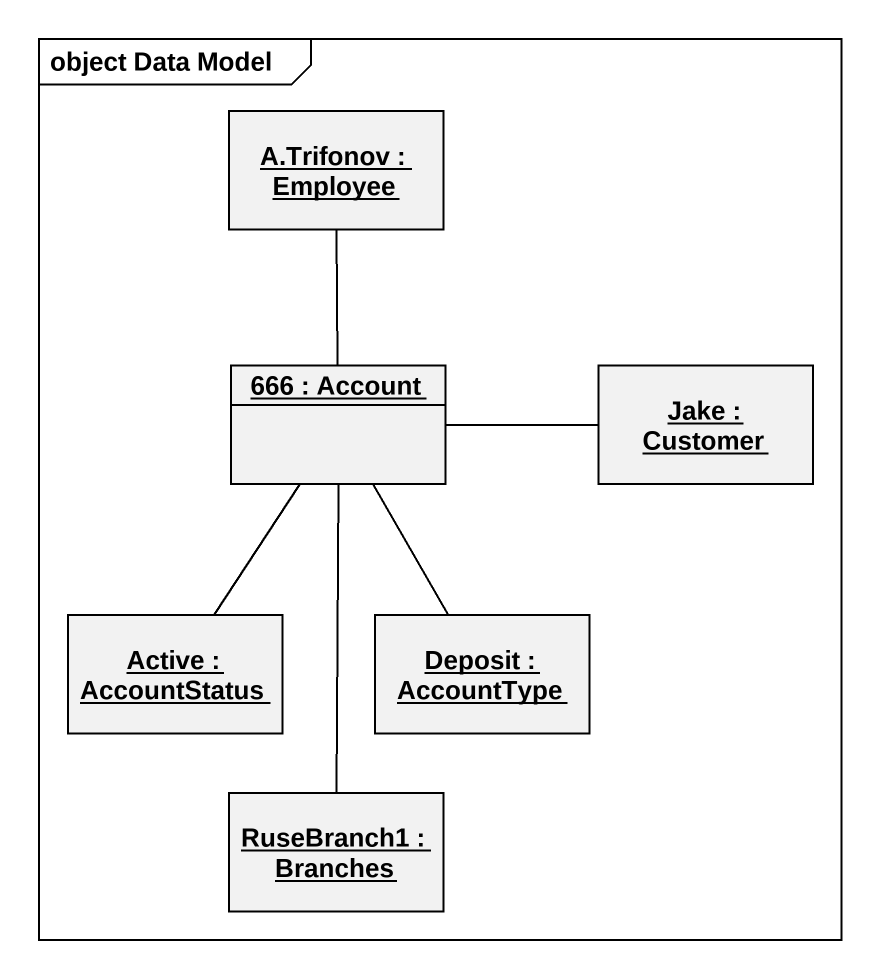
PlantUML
@startuml
mainframe object Data Model
hide circle
hide empty members
object "A.Trifonov : Employee" as A_Trifonov_Employee
object "666 : Account" as o666_Account
object "Jake : Customer" as Jake_Customer
object "Active : AccountStatus" as Active_AccountStatus
object "Deposit : AccountType" as Deposit_AccountType
object "RuseBranch1 : Branches" as RuseBranch1_Branches
o666_Account -up- A_Trifonov_Employee
o666_Account -right- Jake_Customer
o666_Account -- Active_AccountStatus
o666_Account -- Deposit_AccountType
o666_Account -- RuseBranch1_Branches
@enduml
